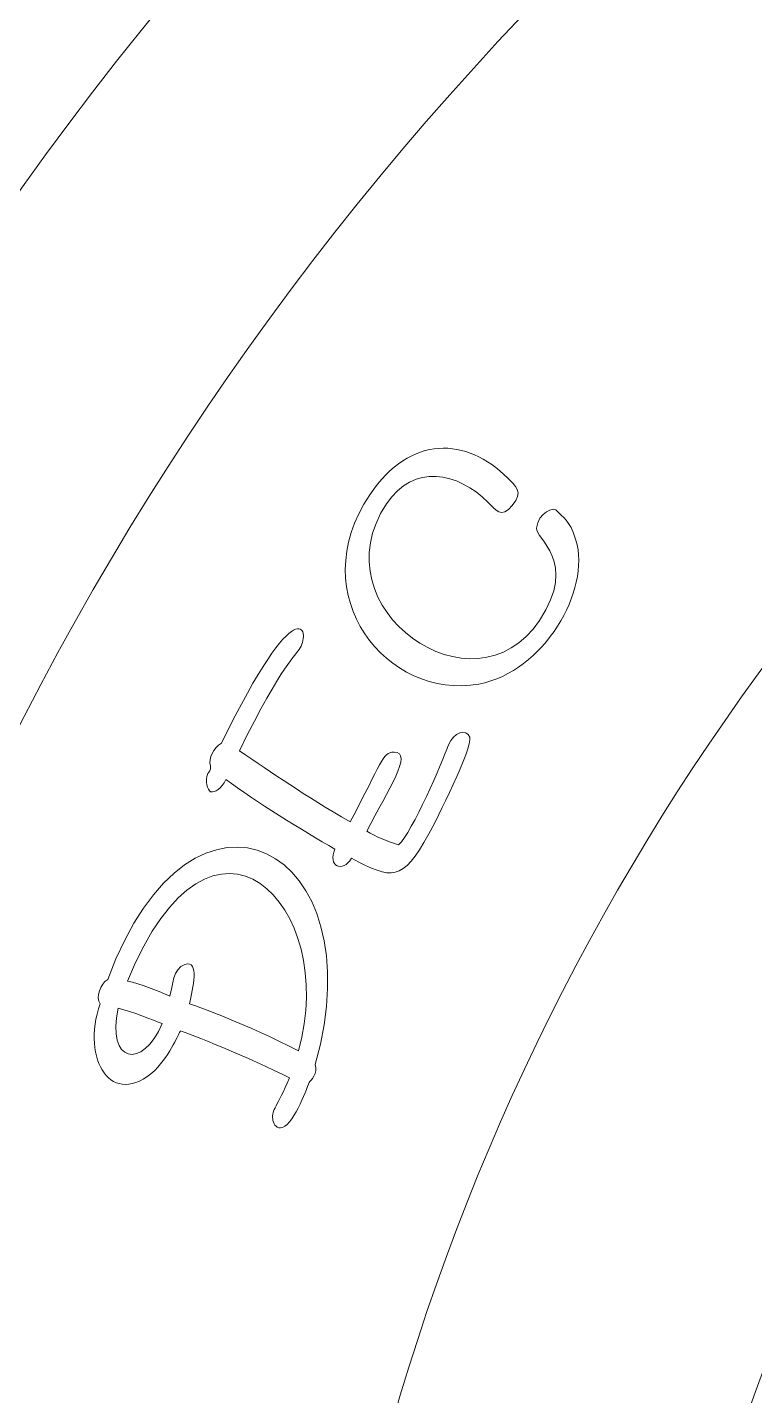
# Model space of a CAD drawing. Header units: inches. Extents: x -0.3 to 23.3, y -0.9 to 8.7.
# Drawn here: x 6.239 to 6.906, y 4.616 to 5.87 of the extents above; entities that cross this region are included whole.
import ezdxf

# ---------------------------------------------------------------- set-up
doc = ezdxf.new("R2010")
doc.units = ezdxf.units.IN
doc.header["$MEASUREMENT"] = 0
doc.layers.add('_U+0421_U+043B_U+043E_U+0439 1', color=7, linetype='Continuous')

msp = doc.modelspace()

# ---------------------------------------------------------------- linework, layer by layer
at = {"layer": '_U+0421_U+043B_U+043E_U+0439 1', "color": 1, "lineweight": 9, "true_color": 0xff0000}
for points, knots in [([(4.4681, 3.9861), (4.4681, 5.4306), (5.2556, 6.6944), (6.4236, 7.3708), (5.8472, 7.7042), (5.1792, 7.8958), (4.4681, 7.8958), (2.3111, 7.8958), (0.5583, 6.1417), (0.5583, 3.9861), (0.5583, 0.9597), (3.8514, -0.8889), (6.4236, 0.6014), (5.2542, 1.2778), (4.4681, 2.5417), (4.4681, 3.9861)], [0, 0, 0, 0, 1, 1, 1, 2, 2, 2, 3, 3, 3, 4, 4, 4, 5, 5, 5, 5]), ([(8.6736, 0.4486), (6.7194, 0.4486), (5.1292, 2.0389), (5.1292, 3.9931), (5.1292, 5.9472), (6.7194, 7.5375), (8.6736, 7.5375), (10.6278, 7.5375), (12.2181, 5.9472), (12.2181, 3.9931), (12.2181, 2.0389), (10.6278, 0.4486), (8.6736, 0.4486)], [0, 0, 0, 0, 1, 1, 1, 2, 2, 2, 3, 3, 3, 4, 4, 4, 4]), ([(8.6736, 6.9847), (7.0236, 6.9847), (5.6819, 5.6431), (5.6819, 3.9931), (5.6819, 2.3431), (7.0236, 1.0014), (8.6736, 1.0014), (10.3236, 1.0014), (11.6653, 2.3431), (11.6653, 3.9931), (11.6653, 5.6431), (10.3236, 6.9847), (8.6736, 6.9847)], [0, 0, 0, 0, 1, 1, 1, 2, 2, 2, 3, 3, 3, 4, 4, 4, 4]), ([(8.6736, 1.2556), (7.1639, 1.2556), (5.9361, 2.4833), (5.9361, 3.9931), (5.9361, 5.5028), (7.1639, 6.7306), (8.6736, 6.7306), (10.1833, 6.7306), (11.4111, 5.5028), (11.4111, 3.9931), (11.4111, 2.4833), (10.1833, 1.2556), (8.6736, 1.2556)], [0, 0, 0, 0, 1, 1, 1, 2, 2, 2, 3, 3, 3, 4, 4, 4, 4]), ([(8.6736, 6.1764), (7.4694, 6.1764), (6.4903, 5.1972), (6.4903, 3.9931), (6.4903, 2.7889), (7.4694, 1.8097), (8.6736, 1.8097), (9.8778, 1.8097), (10.8569, 2.7889), (10.8569, 3.9931), (10.8569, 5.1972), (9.8778, 6.1764), (8.6736, 6.1764)], [0, 0, 0, 0, 1, 1, 1, 2, 2, 2, 3, 3, 3, 4, 4, 4, 4]), ([(8.6736, 2.1181), (7.6403, 2.1181), (6.7986, 2.9597), (6.7986, 3.9931), (6.7986, 5.0264), (7.6403, 5.8681), (8.6736, 5.8681), (9.7069, 5.8681), (10.5486, 5.0264), (10.5486, 3.9931), (10.5486, 2.9597), (9.7069, 2.1181), (8.6736, 2.1181)], [0, 0, 0, 0, 1, 1, 1, 2, 2, 2, 3, 3, 3, 4, 4, 4, 4])]:
    msp.add_open_spline(points, degree=3, knots=knots, dxfattribs=at)
at = {"layer": '_U+0421_U+043B_U+043E_U+0439 1', "lineweight": 0}
for points, knots in [([(6.6528, 5.2681), (6.7125, 5.2792), (6.7556, 5.3542), (6.7417, 5.4), (6.7361, 5.4194), (6.7292, 5.4208), (6.725, 5.4264), (6.7222, 5.4319), (6.7069, 5.425), (6.7056, 5.4111), (6.7042, 5.4014), (6.7444, 5.3806), (6.7083, 5.3264), (6.6486, 5.2361), (6.5042, 5.3375), (6.5681, 5.4333), (6.5931, 5.4708), (6.6333, 5.4625), (6.6611, 5.4347), (6.6681, 5.4278), (6.6736, 5.4194), (6.6833, 5.4319), (6.6944, 5.4444), (6.6861, 5.45), (6.6792, 5.4569), (6.6417, 5.4944), (6.5903, 5.4972), (6.5528, 5.4417), (6.4903, 5.3486), (6.5694, 5.2528), (6.6528, 5.2681)], [0, 0, 0, 0, 1, 1, 1, 2, 2, 2, 3, 3, 3, 4, 4, 4, 5, 5, 5, 6, 6, 6, 7, 7, 7, 8, 8, 8, 9, 9, 9, 10, 10, 10, 10]), ([(6.4042, 5.1861), (6.4014, 5.1792), (6.4042, 5.1708), (6.4069, 5.1694), (6.4111, 5.1681), (6.4167, 5.1722), (6.4208, 5.1806), (6.4472, 5.1611), (6.4917, 5.1333), (6.5208, 5.1167), (6.5139, 5.1014), (6.5278, 5.0944), (6.5361, 5.1083), (6.5736, 5.0889), (6.5819, 5.0861), (6.6069, 5.1306), (6.6139, 5.1431), (6.6472, 5.2097), (6.6444, 5.2194), (6.6417, 5.2278), (6.6292, 5.2236), (6.625, 5.2125), (6.6194, 5.1972), (6.5917, 5.1319), (6.5792, 5.1208), (6.5694, 5.1236), (6.5583, 5.1278), (6.55, 5.1333), (6.5694, 5.1708), (6.5931, 5.2056), (6.575, 5.2056), (6.5639, 5.2056), (6.5639, 5.1958), (6.5347, 5.1417), (6.4917, 5.1667), (6.4639, 5.1861), (6.4333, 5.2069), (6.4736, 5.2889), (6.4847, 5.2931), (6.4889, 5.3014), (6.4986, 5.3167), (6.4875, 5.3583), (6.4167, 5.2139), (6.4097, 5.2097), (6.4042, 5.2), (6.4069, 5.1931), (6.4069, 5.1889), (6.4056, 5.1875), (6.4042, 5.1861)], [0, 0, 0, 0, 1, 1, 1, 2, 2, 2, 3, 3, 3, 4, 4, 4, 5, 5, 5, 6, 6, 6, 7, 7, 7, 8, 8, 8, 9, 9, 9, 10, 10, 10, 11, 11, 11, 12, 12, 12, 13, 13, 13, 14, 14, 14, 15, 15, 15, 16, 16, 16, 16]), ([(6.4792, 4.9069), (6.4444, 4.925), (6.3847, 4.9486), (6.3792, 4.95), (6.3778, 4.9486), (6.3708, 4.9292), (6.3556, 4.9139), (6.3167, 4.8778), (6.2875, 4.9236), (6.3056, 4.975), (6.3014, 4.9806), (6.3056, 4.9931), (6.3125, 4.9972), (6.3903, 5.2083), (6.5597, 5.1194), (6.5028, 4.9194), (6.5056, 4.9111), (6.4986, 4.9042), (6.4972, 4.9028), (6.4944, 4.8958), (6.4819, 4.8611), (6.4708, 4.8611), (6.4667, 4.8611), (6.4639, 4.8653), (6.4639, 4.8694), (6.4625, 4.8778), (6.4681, 4.8806), (6.4792, 4.9069)], [0, 0, 0, 0, 1, 1, 1, 2, 2, 2, 3, 3, 3, 4, 4, 4, 5, 5, 5, 6, 6, 6, 7, 7, 7, 8, 8, 8, 9, 9, 9, 9]), ([(6.4875, 4.9319), (6.525, 5.0653), (6.4083, 5.1861), (6.3306, 4.9958), (6.3431, 4.9931), (6.3569, 4.9875), (6.3694, 4.9819), (6.3722, 4.9917), (6.3722, 5.0069), (6.3833, 5.0111), (6.3972, 5.0153), (6.3903, 4.9889), (6.3875, 4.975), (6.4, 4.9708), (6.4375, 4.9569), (6.4875, 4.9319)], [0, 0, 0, 0, 1, 1, 1, 2, 2, 2, 3, 3, 3, 4, 4, 4, 5, 5, 5, 5]), ([(6.3625, 4.9569), (6.3542, 4.9597), (6.3347, 4.9681), (6.3222, 4.9708), (6.3111, 4.9208), (6.3444, 4.9139), (6.3625, 4.9569)], [0, 0, 0, 0, 1, 1, 1, 2, 2, 2, 2])]:
    msp.add_open_spline(points, degree=3, knots=knots, dxfattribs=at)

doc.saveas('drawing.dxf')
